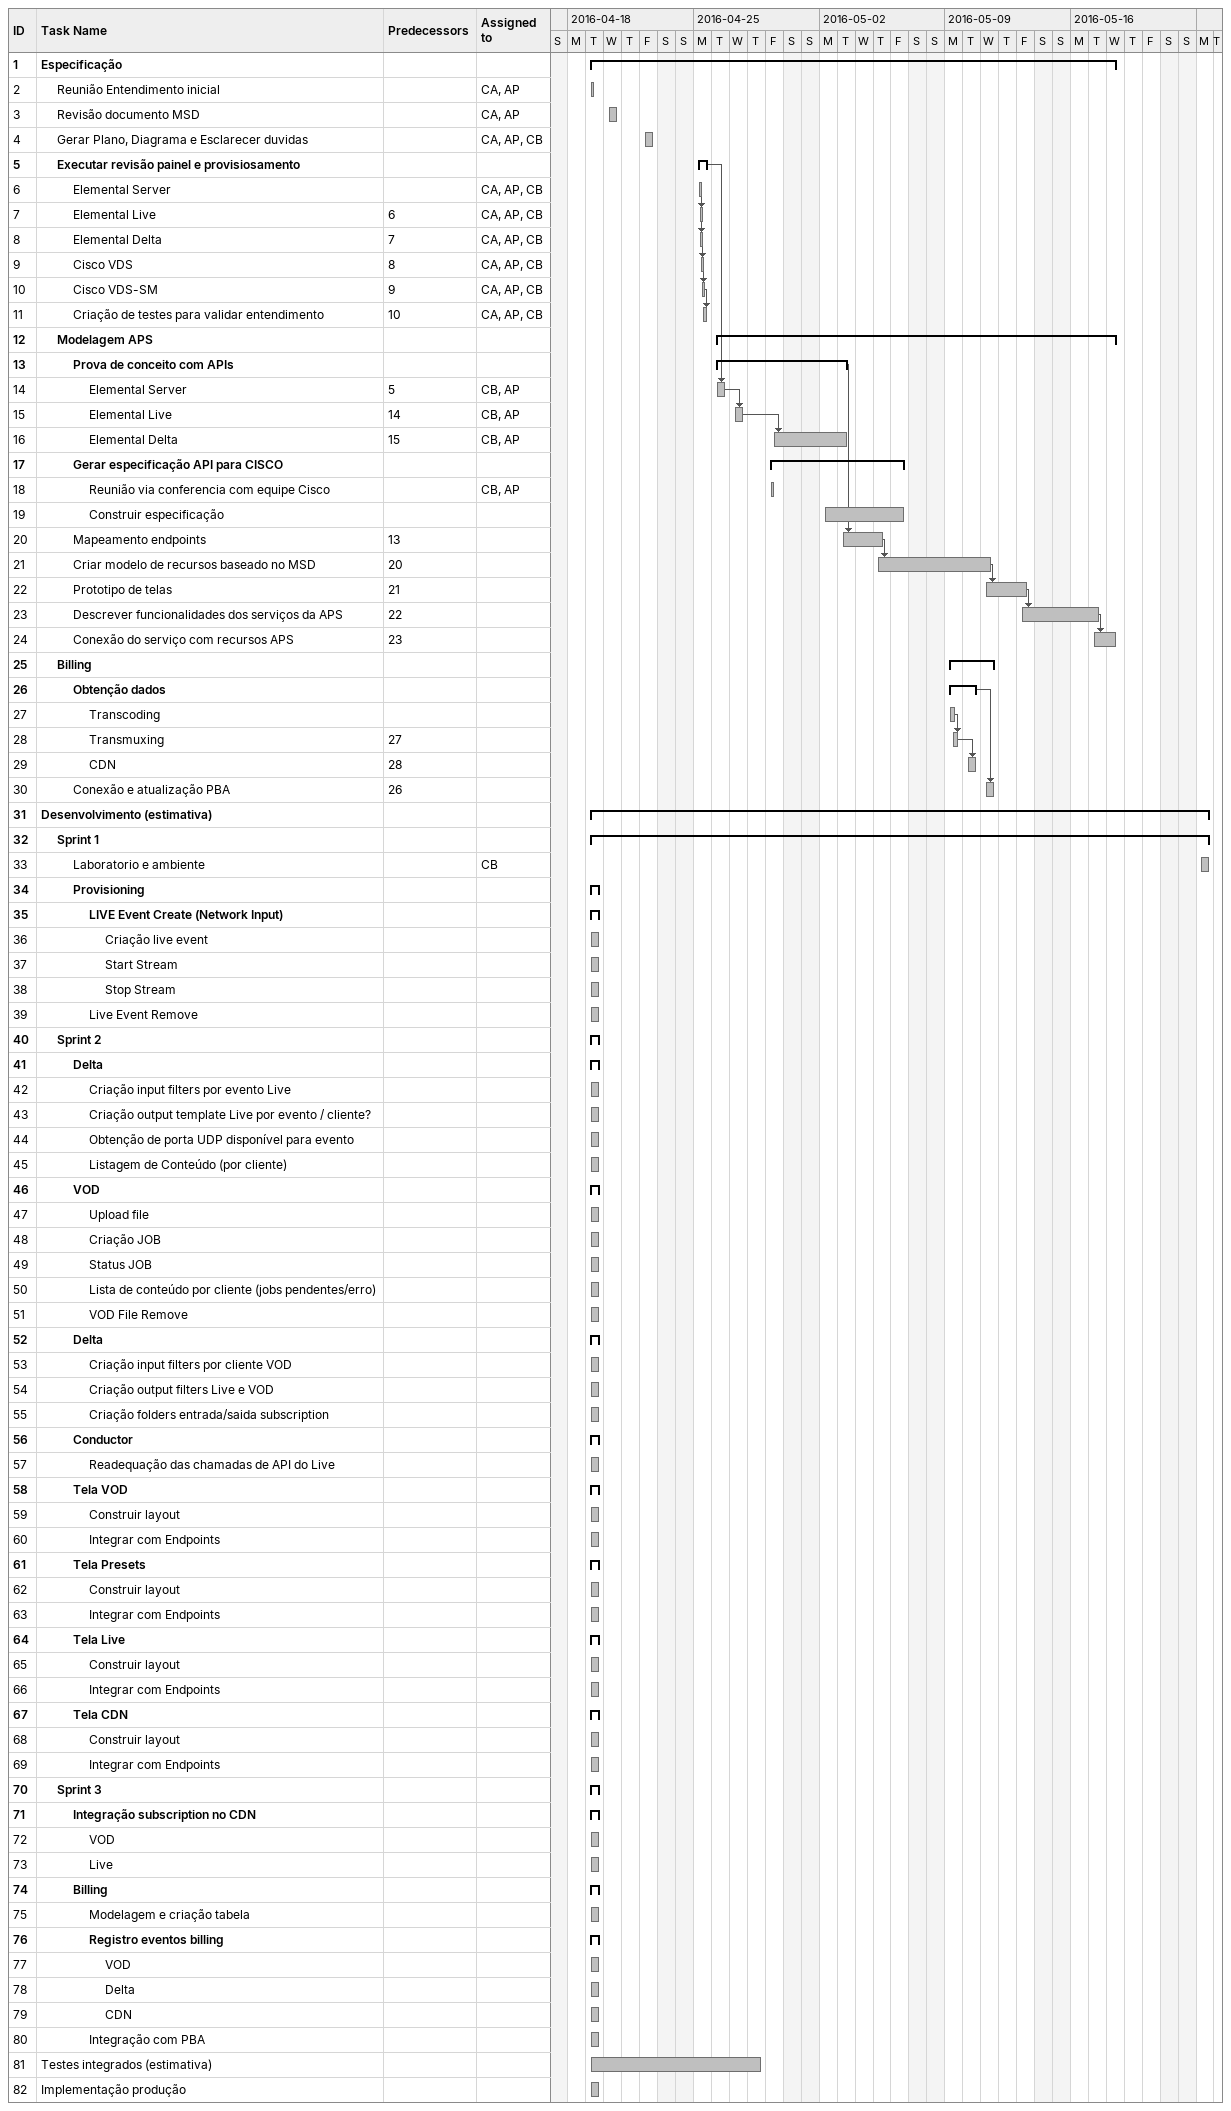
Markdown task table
| ID | Level | Task | Start | Finish | Predecessors | Resources |
|---|---|---|---|---|---|---|
| 1 | 1 | **Especificação** | 2016-04-19 | 2016-05-18 |  |  |
| 2 | 2 | Reunião Entendimento inicial | 2016-04-19 | 2016-04-19 |  | CA, AP |
| 3 | 2 | Revisão documento MSD | 2016-04-20 | 2016-04-20 |  | CA, AP |
| 4 | 2 | Gerar Plano, Diagrama e Esclarecer duvidas | 2016-04-22 | 2016-04-22 |  | CA, AP, CB |
| 5 | 2 | **Executar revisão painel e provisiosamento** | 2016-04-25 | 2016-04-25 |  |  |
| 6 | 3 | Elemental Server | 2016-04-25 | 2016-04-25 |  | CA, AP, CB |
| 7 | 3 | Elemental Live | 2016-04-25 | 2016-04-25 | 6 | CA, AP, CB |
| 8 | 3 | Elemental Delta | 2016-04-25 | 2016-04-25 | 7 | CA, AP, CB |
| 9 | 3 | Cisco VDS | 2016-04-25 | 2016-04-25 | 8 | CA, AP, CB |
| 10 | 3 | Cisco VDS-SM | 2016-04-25 | 2016-04-25 | 9 | CA, AP, CB |
| 11 | 3 | Criação de testes para validar entendimento | 2016-04-25 | 2016-04-25 | 10 | CA, AP, CB |
| 12 | 2 | **Modelagem APS** | 2016-04-26 | 2016-05-18 |  |  |
| 13 | 3 | **Prova de conceito com APIs** | 2016-04-26 | 2016-05-03 |  |  |
| 14 | 4 | Elemental Server | 2016-04-26 | 2016-04-26 | 5 | CB, AP |
| 15 | 4 | Elemental Live | 2016-04-27 | 2016-04-27 | 14 | CB, AP |
| 16 | 4 | Elemental Delta | 2016-04-29 | 2016-05-03 | 15 | CB, AP |
| 17 | 3 | **Gerar especificação API para CISCO** | 2016-04-29 | 2016-05-06 |  |  |
| 18 | 4 | Reunião via conferencia com equipe Cisco | 2016-04-29 | 2016-04-29 |  | CB, AP |
| 19 | 4 | Construir especificação | 2016-05-02 | 2016-05-06 |  |  |
| 20 | 3 | Mapeamento endpoints | 2016-05-03 | 2016-05-05 | 13 |  |
| 21 | 3 | Criar modelo de recursos baseado no MSD | 2016-05-05 | 2016-05-11 | 20 |  |
| 22 | 3 | Prototipo de telas | 2016-05-11 | 2016-05-13 | 21 |  |
| 23 | 3 | Descrever funcionalidades dos serviços da APS | 2016-05-13 | 2016-05-17 | 22 |  |
| 24 | 3 | Conexão do serviço com recursos APS | 2016-05-17 | 2016-05-18 | 23 |  |
| 25 | 2 | **Billing** | 2016-05-09 | 2016-05-11 |  |  |
| 26 | 3 | **Obtenção dados** | 2016-05-09 | 2016-05-10 |  |  |
| 27 | 4 | Transcoding | 2016-05-09 | 2016-05-09 |  |  |
| 28 | 4 | Transmuxing | 2016-05-09 | 2016-05-09 | 27 |  |
| 29 | 4 | CDN | 2016-05-10 | 2016-05-10 | 28 |  |
| 30 | 3 | Conexão e atualização PBA | 2016-05-11 | 2016-05-11 | 26 |  |
| 31 | 1 | **Desenvolvimento (estimativa)** | 2016-04-19 | 2016-05-23 |  |  |
| 32 | 2 | **Sprint 1** | 2016-04-19 | 2016-05-23 |  |  |
| 33 | 3 | Laboratorio e ambiente | 2016-05-23 | 2016-05-23 |  | CB |
| 34 | 3 | **Provisioning** | 2016-04-19 | 2016-04-19 |  |  |
| 35 | 4 | **LIVE Event Create (Network Input)** | 2016-04-19 | 2016-04-19 |  |  |
| 36 | 5 | Criação live event | 2016-04-19 | 2016-04-19 |  |  |
| 37 | 5 | Start Stream | 2016-04-19 | 2016-04-19 |  |  |
| 38 | 5 | Stop Stream | 2016-04-19 | 2016-04-19 |  |  |
| 39 | 4 | Live Event Remove | 2016-04-19 | 2016-04-19 |  |  |
| 40 | 2 | **Sprint 2** | 2016-04-19 | 2016-04-19 |  |  |
| 41 | 3 | **Delta** | 2016-04-19 | 2016-04-19 |  |  |
| 42 | 4 | Criação input filters por evento Live | 2016-04-19 | 2016-04-19 |  |  |
| 43 | 4 | Criação output template Live por evento / cliente? | 2016-04-19 | 2016-04-19 |  |  |
| 44 | 4 | Obtenção de porta UDP disponível para evento | 2016-04-19 | 2016-04-19 |  |  |
| 45 | 4 | Listagem de Conteúdo (por cliente) | 2016-04-19 | 2016-04-19 |  |  |
| 46 | 3 | **VOD** | 2016-04-19 | 2016-04-19 |  |  |
| 47 | 4 | Upload file | 2016-04-19 | 2016-04-19 |  |  |
| 48 | 4 | Criação JOB | 2016-04-19 | 2016-04-19 |  |  |
| 49 | 4 | Status JOB | 2016-04-19 | 2016-04-19 |  |  |
| 50 | 4 | Lista de conteúdo por cliente (jobs pendentes/erro) | 2016-04-19 | 2016-04-19 |  |  |
| 51 | 4 | VOD File Remove | 2016-04-19 | 2016-04-19 |  |  |
| 52 | 3 | **Delta** | 2016-04-19 | 2016-04-19 |  |  |
| 53 | 4 | Criação input filters por cliente VOD | 2016-04-19 | 2016-04-19 |  |  |
| 54 | 4 | Criação output filters Live e VOD | 2016-04-19 | 2016-04-19 |  |  |
| 55 | 4 | Criação folders entrada/saida subscription | 2016-04-19 | 2016-04-19 |  |  |
| 56 | 3 | **Conductor** | 2016-04-19 | 2016-04-19 |  |  |
| 57 | 4 | Readequação das chamadas de API do Live | 2016-04-19 | 2016-04-19 |  |  |
| 58 | 3 | **Tela VOD** | 2016-04-19 | 2016-04-19 |  |  |
| 59 | 4 | Construir layout | 2016-04-19 | 2016-04-19 |  |  |
| 60 | 4 | Integrar com Endpoints | 2016-04-19 | 2016-04-19 |  |  |
| 61 | 3 | **Tela Presets** | 2016-04-19 | 2016-04-19 |  |  |
| 62 | 4 | Construir layout | 2016-04-19 | 2016-04-19 |  |  |
| 63 | 4 | Integrar com Endpoints | 2016-04-19 | 2016-04-19 |  |  |
| 64 | 3 | **Tela Live** | 2016-04-19 | 2016-04-19 |  |  |
| 65 | 4 | Construir layout | 2016-04-19 | 2016-04-19 |  |  |
| 66 | 4 | Integrar com Endpoints | 2016-04-19 | 2016-04-19 |  |  |
| 67 | 3 | **Tela CDN** | 2016-04-19 | 2016-04-19 |  |  |
| 68 | 4 | Construir layout | 2016-04-19 | 2016-04-19 |  |  |
| 69 | 4 | Integrar com Endpoints | 2016-04-19 | 2016-04-19 |  |  |
| 70 | 2 | **Sprint 3** | 2016-04-19 | 2016-04-19 |  |  |
| 71 | 3 | **Integração subscription no CDN** | 2016-04-19 | 2016-04-19 |  |  |
| 72 | 4 | VOD | 2016-04-19 | 2016-04-19 |  |  |
| 73 | 4 | Live | 2016-04-19 | 2016-04-19 |  |  |
| 74 | 3 | **Billing** | 2016-04-19 | 2016-04-19 |  |  |
| 75 | 4 | Modelagem e criação tabela | 2016-04-19 | 2016-04-19 |  |  |
| 76 | 4 | **Registro eventos billing** | 2016-04-19 | 2016-04-19 |  |  |
| 77 | 5 | VOD | 2016-04-19 | 2016-04-19 |  |  |
| 78 | 5 | Delta | 2016-04-19 | 2016-04-19 |  |  |
| 79 | 5 | CDN | 2016-04-19 | 2016-04-19 |  |  |
| 80 | 4 | Integração com PBA | 2016-04-19 | 2016-04-19 |  |  |
| 81 | 1 | Testes integrados (estimativa) | 2016-04-19 | 2016-04-28 |  |  |
| 82 | 1 | Implementação produção | 2016-04-19 | 2016-04-19 |  |  |
